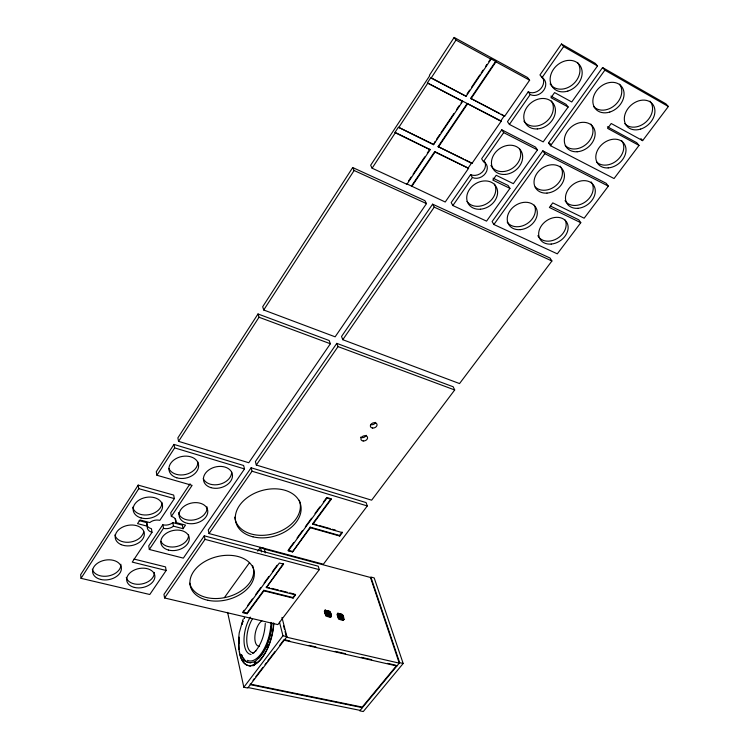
<?xml version="1.0" encoding="UTF-8"?>
<svg xmlns="http://www.w3.org/2000/svg" width="749" height="749" viewBox="0 0 749 749"><rect width="100%" height="100%" fill="white"/><g stroke="black" fill="none" stroke-linecap="round" stroke-linejoin="round"><path stroke-width="1.12" d="M139.164 520.621L146.795 522.643L146.682 524.057A8.763 6.17 -11.4 0 0 149.641 528.036L151.429 528.71L152.028 532.286L132.255 562.106L166.156 570.485L149.781 594.5L81.042 578.331L80.649 574.661L138.19 485.118L173.684 495.08L174.358 498.609L159.818 520.358A8.782 6.179 -11.4 0 0 151.111 521.632L149.809 522.577L139.951 519.956L137.554 523.626L147.394 526.229L147.272 527.642A8.782 6.179 -11.4 0 0 150.24 531.612L152.028 532.286M265.277 623.374C264.772 633.354 261.888 643.578 255.353 651.33L255.84 650.844L252.656 653.484M238.528 639.843L239.221 632.858L243.191 619.067M183.056 528.719L182.363 525.171L172.785 522.596L171.502 523.532A8.745 6.179 -11.8 0 1 162.898 524.796L163.535 528.363A8.773 6.179 -11.9 0 0 172.167 527.081L173.45 526.144L183.056 528.719L185.49 525.115L175.903 522.53L176.043 521.117A8.773 6.179 -11.9 0 0 173.159 517.11L171.381 516.417L170.716 512.868L190.077 483.798M244.277 618.356L244.492 617.485M266.616 645.713L266.457 646.331A1.245 0.693 -80.2 0 0 266.869 647.482A1.245 0.693 -80.2 0 0 267.711 646.864A1.245 0.702 -78.3 0 0 267.767 645.395A1.245 0.702 -78.3 0 0 266.925 645.254M239.287 641.743L239.324 642.483M266.784 646.097L266.719 646.387A1.236 0.58 -76.7 0 0 267.243 647.501A1.236 0.58 -76.7 0 0 267.964 645.844A1.236 0.58 -76.7 0 0 267.187 645.31L266.504 646.041M266.653 645.76L269.406 637.998L271.204 629.825L271.803 623.018L271.147 629.834A31.374 14.568 -76.3 0 1 259.107 657.762L254.388 662.144A1.236 0.609 -83.9 0 0 255.044 663.595A1.236 0.637 -83.2 0 0 255.465 661.517L250.746 662.65A31.374 14.568 -76.3 0 1 241.543 654.645M266.925 645.254L263.142 652.538L259.117 657.847M239.343 640.872L239.268 643.007A1.189 0.543 -76.4 0 1 239.305 641.097M325.141 610.21L326.274 611.025L325.974 610.491M81.042 578.331L138.771 488.676L138.19 485.118M258.002 313.971L177.869 437.875L178.58 441.358L248.771 462.742L330.375 343.763L329.167 340.514L258.002 313.971L259.023 317.239L178.58 441.358M352.713 167.542L262.684 306.744L263.723 309.992L335.131 336.825L426.499 203.606L424.898 200.638L352.713 167.542L354.127 170.5L426.499 203.606M162.805 524.759L148.733 545.881L149.332 549.476L183.346 558.127L244.511 468.949L243.622 465.504L173.955 444.41L156.279 471.73L156.925 475.259L192.1 485.361L171.381 516.417M263.723 309.992L354.127 170.5M156.925 475.259L174.657 447.902L173.955 444.41M488.807 61.596L490.726 58.74L495.604 61.399L470.672 98.344L504.62 116.292L529.618 80.209L527.586 77.54L454.147 37.45L429.392 75.34L429.683 75.799L370.652 165.257L372.122 168.197L406.894 184.282L430.16 149.697L395.041 132.32L398.374 127.218L433.512 144.707L462.62 101.443L462.32 100.984L461.028 102.903M462.62 101.443L427.361 82.924L430.834 77.624L466.103 96.265L491.054 59.19L490.726 58.74M372.122 168.197L395.303 132.798L395.041 132.32M398.637 127.695L427.651 83.382M466.103 96.265L431.124 78.083L456.001 40.081L454.147 37.45M149.332 549.476L163.441 528.326M408.57 180.912L411.154 177.064M413.092 174.189L424.72 156.897M427.305 153.058L429.889 149.21M435.169 141.346L433.512 144.707M436.47 139.426L439.7 134.623M440.992 132.695L453.922 113.474M456.506 109.635L459.09 105.787M467.076 93.906L469.632 90.105M471.552 87.259L479.856 74.9M481.139 72.999L483.058 70.144M485.614 66.343L486.887 64.442M411.473 186.033L434.738 151.57L468.574 168.31L445.224 202.015L406.632 183.786L406.894 184.282M438.09 146.598L467.189 103.493L501.128 121.329L471.936 163.46L438.09 146.598L463.257 158.882M411.735 186.52L435.019 152.047L434.738 151.57M438.371 147.076L467.498 103.961M470.981 98.802L495.932 61.849L495.604 61.399M204.28 535.825L163.965 594.369L164.583 597.974L277.86 624.61L319.28 569.652L318.259 566.216L204.28 535.825L205.02 539.364L164.583 597.974M251.13 467.779L208.269 530.03L209.027 533.55L323.381 564.212L367.291 505.95L366.102 502.588L251.13 467.779L252.038 471.224L209.027 533.55M336.788 343.36L255.381 461.599L256.308 465.035L371.644 500.182L454.699 389.976L453.192 386.774L336.788 343.36L338.024 346.6L454.699 389.976M432.613 204.177L341.535 336.47L342.78 339.7L459.53 383.572L551.919 260.989L550.019 258.021L432.613 204.177L434.233 207.145L551.919 260.989M256.308 465.035L338.024 346.6M342.78 339.7L434.233 207.145M468.284 167.832L471.645 162.973L465.354 159.902M501.128 121.329L500.809 120.861L504.302 115.833L504.62 116.292M484.697 161.728A9.934 8.108 -34.4 0 1 482.028 172.326A9.934 8.108 -34.4 0 1 470.644 174.611L451.179 202.586L452.864 205.544L486.55 221.124L509.966 188.374L508.103 185.48L493.02 178.159M509.966 188.374L492.823 180.069L496.203 175.285L513.346 183.655L537.482 149.894L535.498 147.085L501.793 129.82L481.635 158.797L483.451 161.653A9.962 8.127 -34.3 0 1 485.53 173.281A9.962 8.127 -34.3 0 1 472.404 177.504L452.864 205.544M541.733 76.314A10.42 8.52 -41.6 0 1 540.862 88.588A10.42 8.52 -41.6 0 1 528.223 91.818L507.466 121.656L509.404 124.428L543.194 141.898L568.154 107.004L566.029 104.298L550.908 96.087M568.154 107.004L550.974 97.688L554.569 92.595L571.749 101.967L597.496 65.959L595.24 63.356L561.478 44.004L539.963 74.937L542.042 77.606A10.449 8.539 -41.5 0 1 543.765 90.208A10.449 8.539 -41.5 0 1 530.245 94.524L509.404 124.428M483.451 161.653L503.693 132.62L501.793 129.82M542.042 77.606L563.66 46.588L561.478 44.004M580.784 222.696L549.382 207.473L552.762 202.885L584.164 218.202L608.347 186.127L606.203 183.308L542.828 150.849L492.102 221.554L493.881 224.513L557.303 253.845L580.784 222.696L578.762 219.803L550.562 206.106M548.521 142.919L602.58 67.56L665.945 103.868L668.351 106.508L642.623 140.643L611.221 123.51L607.617 128.397L639.028 145.418L614.058 178.543L550.543 145.709L548.521 142.919L550.599 143.995M224.4 597.599L249.567 562.574M257.731 551.208L260.446 547.425L264.163 548.418L265.333 552.94M493.881 224.513L544.832 153.657L542.828 150.849M550.543 145.709L604.855 70.172L602.58 67.56M244.165 610.257L242.788 612.139L246.983 613.131L247.123 613.721L242.929 612.729L279.349 563.005L283.571 564.119L266.335 587.562L295.527 594.884L293.102 598.114L263.929 590.849L263.779 590.268L292.943 597.533L293.102 598.114M247.601 605.567L252.404 599.003M255.84 594.313L260.652 587.75M264.088 583.059L268.891 576.496M272.327 571.805L277.13 565.233M288.796 549.307L293.627 542.716M297.081 537.997L302.596 530.461M305.358 526.697L311.565 518.214M315.011 513.505L319.842 506.914M323.296 502.204L326.742 497.495L326.929 498.057L288.271 550.824L292.503 551.966L310.329 527.717L310.152 527.137L339.559 535.479L339.746 536.05L310.329 527.717M246.983 613.131L263.779 590.268M266.335 587.562L283.422 563.538L283.571 564.119M292.503 551.966L310.152 527.137M339.746 536.05L342.312 532.623L312.885 524.225L312.717 523.654L331.002 498.768L327.809 497.813M247.123 613.721L263.929 590.849M312.885 524.225L331.189 499.33L331.002 498.768M292.943 597.533L295.378 594.303L295.527 594.884M339.559 535.479L342.134 532.052L342.312 532.623M281.952 617.438L286.904 636.678L247.741 688.031L243.837 687.245L282.963 635.77L279.499 622.176M253.012 680.364L254.417 678.519M255.83 676.665L262.89 667.406M265.006 664.625L266.419 662.781M267.824 660.927L274.883 651.667M279.826 645.189L284.058 639.637M396.717 665.421L362.226 707.093L250.185 684.071M399.648 662.678L359.773 710.838L363.284 711.55L403.177 663.492L374.191 577.919L370.839 577.02L399.648 662.678L403.177 663.492M255.147 661.395L255.681 661.564A1.226 0.571 -77 0 1 255.503 663.099A1.226 0.571 -77 0 1 254.697 663.567A1.226 0.571 -77 0 1 254.594 662.191L254.707 661.395M325.178 610.192L325.965 610.491M329.991 616.427L330.599 616.914M330.843 616.586L331.152 615.837M330.459 617.082L329.944 616.801M330.375 615.931L330.983 616.418M325.216 610.622L325.834 611.109M324.832 611.118L325.441 611.559M325.684 611.268L326.246 610.997L325.319 611.147M343.014 619.02L343.604 619.507M343.445 619.676L344.137 619.32L343.622 619.751L339.147 618.421L337.64 613.262L342.546 614.526L344.128 619.283L342.808 618.927L343.763 619.769M343.079 620.163L342.546 619.844M337.865 613.731L338.464 614.217M337.481 614.227L338.024 614.545M338.305 614.386C339.793 614.695 337.125 613.637 337.893 614.386M331.049 615.734L330.178 615.65L330.843 616.577M342.668 619.507L343.22 620.003M331.133 616.68L331.526 616.268L329.972 611.427L324.982 610.163L326.47 615.322L330.927 616.596M241.487 654.72A30.821 14.306 -76.3 0 0 243.706 659.111L244.249 659.644A1.208 0.552 -76.9 0 1 244.183 660.534L244.08 660.833A1.208 0.552 -76.9 0 1 243.069 661.021A1.208 0.552 -76.9 0 1 243.818 659.148L244.071 659.363M243.818 659.148L243.565 659.101A1.217 0.496 -82.9 0 0 243.051 659.953A1.217 0.496 -82.9 0 0 243.079 661.236L243.172 661.404A1.217 0.524 -83.7 0 0 243.828 661.067A1.217 0.524 -83.7 0 0 243.987 659.597L243.931 659.42M324.888 610.8L324.345 611.193L325.937 616.09L330.478 617.401L330.946 616.923M337.462 613.908L336.984 614.302L338.576 619.151L343.108 620.49L343.576 620.088M250.728 662.762L246.955 662.06L243.706 659.111M338.042 613.309L338.763 613.815M248.106 687.554L360.147 710.38M250.316 684.661L362.394 707.665M285.2 639.889L289.751 640.938M309.094 645.366L315.919 646.93M335.262 651.358L345.504 653.699M361.439 657.35L371.682 659.691M387.608 663.342L395.575 665.168M284.208 640.217L396.904 665.992M282.963 635.77L286.904 636.678M286.521 637.184L399.254 663.146L370.474 577.479L263.807 548.914M133.968 559.054L165.52 566.899L166.156 570.485M266.195 586.982L269.556 587.825M271.803 588.386L278.534 590.081M280.781 590.643L287.513 592.328M289.76 592.899L294.254 594.023M205.02 539.364L319.28 569.652M292.335 551.395L288.112 550.253L288.271 550.824M138.771 488.676L174.358 498.609M312.717 523.654L317.07 524.899M319.252 525.526L330.15 528.635M332.322 529.253L335.599 530.189M326.929 498.057L331.189 499.33M174.657 447.902L244.511 468.949M252.038 471.224L367.291 505.95M259.023 317.239L330.375 343.763M395.303 132.798L430.16 149.697M435.019 152.047L468.574 168.31M399.404 127.723L432.21 143.733M503.693 132.62L537.482 149.894M544.832 153.657L608.347 186.127M427.361 82.924L500.809 120.861M470.672 98.344L499.199 113.183M501.24 114.241L503.281 115.299M607.43 126.768L636.753 142.694L639.028 145.418M456.001 40.081L491.054 59.19M495.932 61.849L529.618 80.209M563.66 46.588L597.496 65.959M604.855 70.172L668.351 106.508M640.901 138.602L642.623 140.643M528.223 91.818L530.245 94.524M339.007 618.262L339.035 618.299A2.93 1.657 39.1 0 1 338.108 615.238M471.645 162.973L471.936 163.46M470.644 174.611L472.404 177.504M325.094 610.697L325 610.557M337.696 613.824L338.033 613.272L337.687 613.815M283.609 625.864L284.48 629.263M285.06 631.529L286.23 636.051M260.446 547.425L261.607 551.957M227.602 612.354L243.837 687.245M175.229 518.982L175.903 522.53M172.785 522.596L173.45 526.144M146.795 522.643L147.394 526.229M340.458 619.217A2.93 1.657 39.1 0 1 340.13 619.067M339.625 615.023A2.93 1.657 39.1 0 1 340.439 615.332M342.04 616.624A2.93 1.657 39.1 0 1 342.443 617.204M343.267 617.064A2.93 1.657 39.1 0 1 341.291 618.58A2.93 1.657 39.1 0 1 338.351 615.509A2.93 1.657 39.1 0 1 340.832 614.526M341.16 614.686A2.93 1.657 39.1 0 1 342.087 615.35M342.724 616.043A2.93 1.657 39.1 0 1 343.154 616.773M366.195 435.3A3.445 2.519 -20.5 0 1 360.541 437.182M375.623 422.37A3.464 2.547 -21.1 0 1 370.605 424.589M328.455 616.315A2.949 1.676 38.7 0 1 327.641 616.053A2.949 1.676 38.7 0 0 328.287 616.258M326.236 615.079A2.949 1.676 38.7 0 1 325.74 614.517M325.328 612.289A2.949 1.676 38.7 0 0 325.45 614.077A2.949 1.676 38.7 0 1 325.206 612.457M327.173 611.961A2.949 1.676 38.7 0 1 327.669 612.148M330.487 613.525A2.949 1.676 38.7 0 1 329.326 615.622A2.949 1.676 38.7 0 1 325.946 613.197A2.949 1.676 38.7 0 1 327.116 611.109M327.744 611.231A2.949 1.676 38.7 0 1 328.558 611.577M329.195 611.999A2.949 1.676 38.7 0 1 329.494 612.251M329.897 612.654A2.949 1.676 38.7 0 1 330.234 613.085M649.963 101.143A16.881 12.986 -42 0 1 645.919 122.031A16.881 12.986 -42 0 1 624.769 123.622M619.545 84.188A17.133 13.463 -42.5 0 1 614.789 105.3A17.133 13.463 -42.5 0 1 593.573 106.48M590.83 124.062A16.721 13.173 -39.6 0 1 586.13 144.342A16.721 13.173 -39.6 0 1 565.261 145.549M621.792 140.765A16.487 12.714 -39.5 0 1 616.858 160.548A16.487 12.714 -39.5 0 1 596.457 161.793M560.177 166.138A16.309 12.855 -36.5 0 1 555.861 185.668A16.309 12.855 -36.5 0 1 535.207 187.016M591.13 181.895A16.085 12.415 -36.7 0 1 585.465 201.809A16.085 12.415 -36.7 0 1 565.027 200.657M534.271 205.179A15.972 12.546 -33.8 0 1 526.819 223.848A15.972 12.546 -33.8 0 1 507.185 222.041M565.149 220.066A15.757 12.124 -34.2 0 1 556.947 238.659A15.757 12.124 -34.2 0 1 537.857 235.701M494.509 184.104A16.281 13.126 -33.2 0 1 487.262 203.372A16.281 13.126 -33.2 0 1 466.973 201.406M519.516 148.77A16.59 13.435 -36.1 0 1 511.324 169.002A16.59 13.435 -36.1 0 1 490.913 165.417M577.488 62.439A17.442 14.091 -43 0 1 572.208 84.955A17.442 14.091 -43 0 1 550.103 83.907M551.33 100.965A17.04 13.81 -39.9 0 1 545.422 122.359A17.04 13.81 -39.9 0 1 523.935 121.188M188.589 534.861A14.371 10.027 -12.2 0 1 176.867 546.498A14.371 10.027 -12.2 0 1 160.885 541.368M206.921 506.783A14.512 10.308 -12.8 0 1 205.919 512.232L204.056 514.778A14.512 10.308 -12.8 0 1 189.038 520.152A14.512 10.308 -12.8 0 1 178.515 512.672M231.647 472.076A14.699 10.683 -13.8 0 1 219.391 484.331A14.699 10.683 -13.8 0 1 203.269 478.574M197.848 461.993A14.971 10.973 -12.2 0 1 185.565 474.482A14.971 10.973 -12.2 0 1 168.937 468.556M161.896 502.364A14.811 10.57 -10.9 0 1 148.705 514.732A14.811 10.57 -10.9 0 1 132.723 507.204M143.696 531.621A14.671 10.271 -10.4 0 1 142.806 534.318L141.009 536.855A14.671 10.271 -10.4 0 1 125.926 542.248A14.671 10.271 -10.4 0 1 114.887 534.917M120.851 564.24A14.503 9.906 -9.9 0 1 108.202 575.99A14.503 9.906 -9.9 0 1 92.324 569.203M154.294 572.433A14.231 9.671 -11.2 0 1 141.683 583.986A14.231 9.671 -11.2 0 1 126.309 577.367M299.291 500.257A33.499 23.64 -15.9 0 1 273.02 533.84A33.499 23.64 -15.9 0 1 234.774 517.147M252.516 565.448A32.684 22.133 -14.2 0 1 228.305 596.747A32.684 22.133 -14.2 0 1 189.769 583.19M326.367 615.191A2.949 1.676 38.7 0 1 325.843 614.648M327.013 611.896A2.949 1.676 38.7 0 1 327.659 612.12M273.844 623.149A34.379 15.972 -76.3 0 1 257.768 662.453A34.379 15.972 -76.3 0 1 239.437 651.817M239.165 649.748A34.379 15.972 -76.3 0 1 239.184 638.27M241.983 624.366A34.379 15.972 -76.3 0 1 243.004 621.267M273.591 623.093A34.304 15.935 -76.3 0 1 253.415 664.906A34.304 15.935 -76.3 0 1 239.128 637.146M241.805 624.348A34.304 15.935 -76.3 0 1 242.826 621.249M244.343 618.374A1.18 0.534 -75.9 0 1 244.539 617.494M254.548 665.252A34.285 15.954 -76.3 0 1 252.731 665.777M250.775 665.917A34.285 15.954 -76.3 0 1 248.705 665.524M254.089 652.791A20.991 9.774 -76.3 0 1 246.777 641.256A20.991 9.774 -76.3 0 1 252.469 618.796M259.566 646.237A13.332 6.245 -76.3 0 1 254.932 635.714A13.332 6.245 -76.3 0 1 261.897 620.884M251.084 654.448A23.06 10.711 -76.3 0 1 244.015 640.863A23.06 10.711 -76.3 0 1 250.306 617.101M270.969 622.4A29.679 13.782 -76.3 0 1 262.749 651.255A29.679 13.782 -76.3 0 1 247.451 660.328M254.763 662.584C255.437 664.41 255.643 660.159 254.763 662.584M341.862 616.38C340.495 617.794 340.205 613.806 341.862 616.418M329.242 613.272C327.744 614.611 327.603 610.763 329.242 613.272M266.972 646.359C267.44 648.465 268.011 644.065 266.972 646.359M244.005 660.122C243.359 662.603 243.172 658.577 244.005 660.122M339.54 616.174A2.294 1.292 39.1 0 0 342.92 617.532A2.294 1.292 39.1 0 0 341.02 614.489A2.294 1.292 39.1 0 0 339.54 616.174M340.121 616.137A1.47 0.824 39.1 0 0 342.293 617.007A1.47 0.824 39.1 0 0 341.076 615.06A1.47 0.824 39.1 0 0 340.121 616.137M339.082 616.202A2.94 1.657 39.1 0 0 343.417 617.944A2.94 1.657 39.1 0 0 340.982 614.049A2.94 1.657 39.1 0 0 339.082 616.202M363.218 440.983A3.455 2.519 -20.5 0 0 367.516 437.257A3.455 2.519 -20.5 0 0 361.982 436.789A3.455 2.519 -20.5 0 0 363.218 440.983M372.656 428.053A3.473 2.556 -21.1 0 0 376.99 424.29A3.473 2.556 -21.1 0 0 371.438 423.803A3.473 2.556 -21.1 0 0 372.656 428.053M326.882 613.066A2.303 1.311 38.7 0 0 330.309 614.433A2.303 1.311 38.7 0 0 328.408 611.371A2.303 1.311 38.7 0 0 326.882 613.066M327.482 613.028A1.479 0.843 38.7 0 0 329.663 613.899A1.479 0.843 38.7 0 0 328.455 611.942A1.479 0.843 38.7 0 0 327.482 613.028M326.424 613.094A2.949 1.676 38.7 0 0 330.796 614.845A2.949 1.676 38.7 0 0 328.371 610.931A2.949 1.676 38.7 0 0 326.424 613.094M577.217 151.757A16.778 13.192 -39.5 0 0 594.172 128.8A16.778 13.192 -39.5 0 0 567.817 130.588A16.778 13.192 -39.5 0 0 577.217 151.757M608.188 167.898A16.534 12.733 -39.4 0 0 625.134 145.456A16.534 12.733 -39.4 0 0 599.369 147.3A16.534 12.733 -39.4 0 0 608.188 167.898M609.77 112.06A17.19 13.482 -42.3 0 0 621.286 86.135A17.19 13.482 -42.3 0 0 594.332 94.543A17.19 13.482 -42.3 0 0 609.77 112.06M640.648 129.09A16.937 13.005 -41.9 0 0 652.332 103.793A16.937 13.005 -41.9 0 0 625.874 112.088A16.937 13.005 -41.9 0 0 640.648 129.09M551.198 244.071A15.804 12.143 -34.1 0 0 567.133 222.968A15.804 12.143 -34.1 0 0 541.864 225.14A15.804 12.143 -34.1 0 0 551.198 244.071M520.265 229.653A16.029 12.564 -33.7 0 0 536.181 208.082A16.029 12.564 -33.7 0 0 510.359 210.216A16.029 12.564 -33.7 0 0 520.265 229.653M546.995 193.092A16.366 12.864 -36.5 0 0 563.398 170.875A16.366 12.864 -36.5 0 0 537.323 172.85A16.366 12.864 -36.5 0 0 546.995 193.092M577.956 208.306A16.141 12.424 -36.6 0 0 594.36 186.585A16.141 12.424 -36.6 0 0 568.856 188.598A16.141 12.424 -36.6 0 0 577.956 208.306M480.418 209.224A16.328 13.145 -33.2 0 0 496.334 187.007A16.328 13.145 -33.2 0 0 469.745 189.066A16.328 13.145 -33.2 0 0 480.418 209.224M505.088 174.433A16.647 13.454 -36 0 0 521.454 151.588A16.647 13.454 -36 0 0 494.621 153.498A16.647 13.454 -36 0 0 505.088 174.433M567.836 91.078A17.499 14.109 -42.8 0 0 579.108 64.339A17.499 14.109 -42.8 0 0 551.507 72.887A17.499 14.109 -42.8 0 0 567.836 91.078M537.342 128.94A17.096 13.828 -39.8 0 0 554.307 105.253A17.096 13.828 -39.8 0 0 527.156 106.957A17.096 13.828 -39.8 0 0 537.342 128.94M168.403 550.047A14.409 10.027 -12.3 0 0 189.291 538.409A14.409 10.027 -12.3 0 0 167.495 532.576A14.409 10.027 -12.3 0 0 168.403 550.047M187.859 523.429A14.549 10.317 -12.9 0 0 207.688 510.303A14.549 10.317 -12.9 0 0 184.741 505.828A14.549 10.317 -12.9 0 0 187.859 523.429M176.764 477.787A15.017 10.982 -12.3 0 0 198.616 465.475A15.017 10.982 -12.3 0 0 175.921 458.66A15.017 10.982 -12.3 0 0 176.764 477.787M210.909 487.636A14.737 10.692 -13.8 0 0 232.499 475.54A14.737 10.692 -13.8 0 0 210.478 468.911A14.737 10.692 -13.8 0 0 210.909 487.636M141.112 517.943A14.858 10.58 -11 0 0 162.542 505.912A14.858 10.58 -11 0 0 139.857 499.602A14.858 10.58 -11 0 0 141.112 517.943M121.179 544.635A14.718 10.28 -10.5 0 0 144.276 535.207A14.718 10.28 -10.5 0 0 123.866 526.528A14.718 10.28 -10.5 0 0 121.179 544.635M134.38 587.422A14.268 9.671 -11.2 0 0 154.884 576.037A14.268 9.671 -11.2 0 0 133.088 570.654A14.268 9.671 -11.2 0 0 134.38 587.422M100.619 579.436A14.54 9.915 -9.9 0 0 121.366 567.864A14.54 9.915 -9.9 0 0 98.934 562.33A14.54 9.915 -9.9 0 0 100.619 579.436M252.975 536.818A33.565 23.65 -15.9 0 0 301.107 507.766A33.565 23.65 -15.9 0 0 250.559 495.426A33.565 23.65 -15.9 0 0 252.975 536.818M207.857 600.277A32.75 22.133 -14.2 0 0 254.267 572.451A32.75 22.133 -14.2 0 0 204.252 561.862A32.75 22.133 -14.2 0 0 207.857 600.277"/></g></svg>
